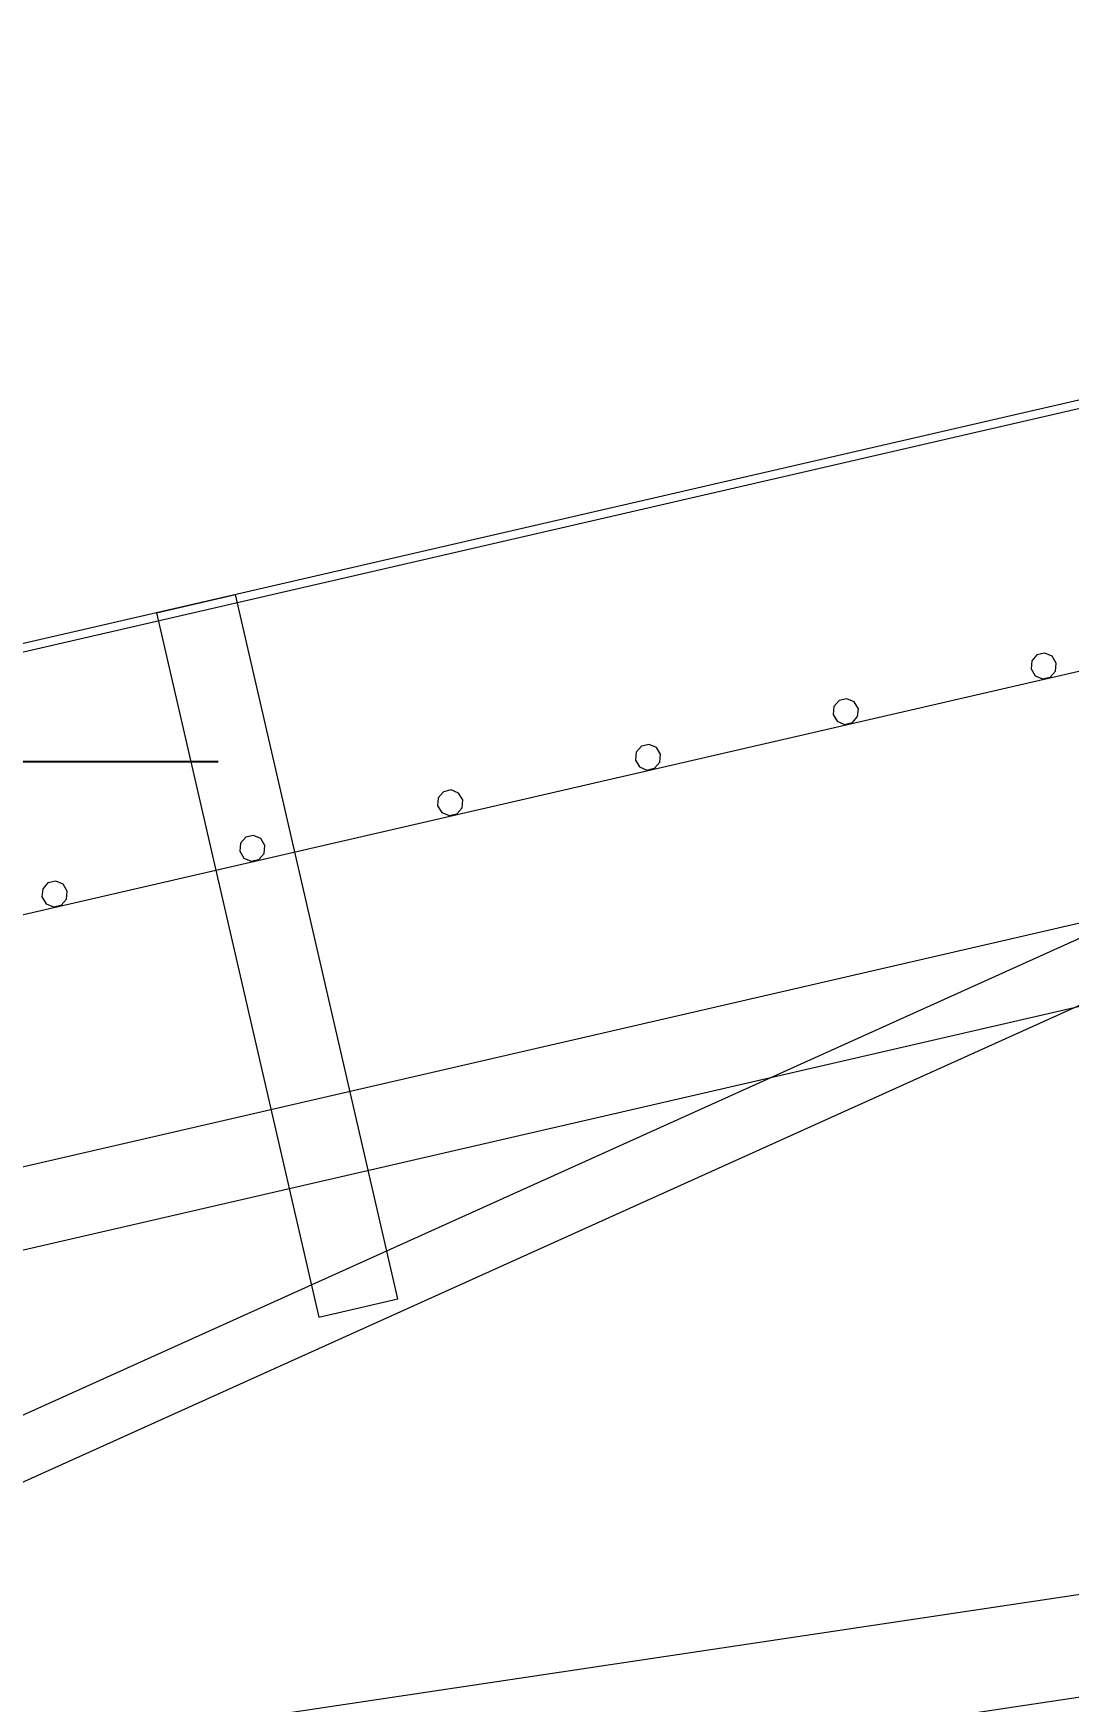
# Model space of a CAD drawing. Header units: millimetres. Extents: x -1970 to 59977, y -65068 to 6837.
# Drawn here: x 28087 to 28597, y 719 to 1541 of the extents above; entities that cross this region are included whole.
import ezdxf

# ---------------------------------------------------------------- set-up
doc = ezdxf.new("R2010")
doc.units = ezdxf.units.MM
doc.layers.add('COTAS_P', color=1, linetype='Continuous', lineweight=0)
doc.layers.add('lateral_C03', color=7, linetype='Continuous', lineweight=0)
doc.dimstyles.new('R19_100', dxfattribs={"dimtxt": 250, "dimasz": 150, "dimexe": 150, "dimexo": 80, "dimgap": 100, "dimtad": 1, "dimtih": 1, "dimtoh": 1, "dimdsep": 46, "dimcen": 0.09, "dimadec": 0, "dimazin": 0, "dimtfac": 1, "dimtdec": 4, "dimtofl": 0, "dimtmove": 0, "dimatfit": 3, "dimfxl": 1, "dimtolj": 1, "dimtzin": 0, "dimarcsym": 0})

# ---------------------------------------------------------------- blocks, each defined once
blk = doc.blocks.new('*D8')
at = {"layer": 'COTAS_P', "color": 0, "lineweight": -2, "transparency": 16777216}
for p, q in [((27708.19, 1182), (28178.19, 1182)), ((28028.19, 150), (28028.19, 1032)), ((27708.19, 0), (28178.19, 0))]:
    blk.add_line(p, q, dxfattribs=at)
at = {"layer": 'COTAS_P', "color": 0, "transparency": 16777216}
for points in [[(28003.19, 1032), (28053.19, 1032), (28028.19, 1182)], [(28003.19, 150), (28053.19, 150), (28028.19, 0)]]:
    blk.add_solid(points, dxfattribs=at)
at = {"layer": 'Defpoints', "color": 0, "transparency": 16777216}
for p in [(27628.19, 1182), (28028.19, 1182), (27628.19, 0)]:
    blk.add_point(p, dxfattribs=at)
blk = doc.blocks.new('*D9')
at = {"layer": 'COTAS_P', "color": 0, "lineweight": -2, "transparency": 16777216}
for p, q in [((38921.29, 3577.96), (38703.45, 4523.18)), ((27384.72, 1760.7), (38590.97, 4343.32)), ((27422.7, 927.96), (27204.86, 1873.18))]:
    blk.add_line(p, q, dxfattribs=at)
at = {"layer": 'COTAS_P', "color": 0, "transparency": 16777216}
for points in [[(38585.35, 4367.69), (38596.58, 4318.96), (38737.13, 4377.01)], [(27379.1, 1785.06), (27390.33, 1736.34), (27238.55, 1727.01)]]:
    blk.add_solid(points, dxfattribs=at)
at = {"layer": 'Defpoints', "color": 0, "transparency": 16777216}
for p in [(38737.13, 4377.01), (38939.25, 3500), (27440.67, 850)]:
    blk.add_point(p, dxfattribs=at)

msp = doc.modelspace()

# ---------------------------------------------------------------- linework, layer by layer
at = {"layer": 'lateral_C03'}
for p, q in [((38691.362, 3685.056), (27582.557, 1124.887)), ((27583.456, 1120.989), (38692.26, 3681.159)), ((27611.752, 998.208), (38720.557, 3558.377)), ((28147.742, 1255.141), (28186.72, 1264.124)), ((28266.67, 917.218), (28186.72, 1264.124)), ((28147.742, 1255.141), (28227.691, 908.235)), ((28581.514, 1234.416), (28578.939, 1231.455)), ((28585.339, 1235.297), (28581.514, 1234.416)), ((28588.951, 1233.763), (28585.339, 1235.297)), ((28590.971, 1230.398), (28588.951, 1233.763)), ((28578.939, 1231.455), (28578.595, 1227.546)), ((28578.595, 1227.546), (28580.615, 1224.181)), ((28588.051, 1223.527), (28590.627, 1226.488)), ((28590.627, 1226.488), (28590.971, 1230.398)), ((28580.615, 1224.181), (28584.227, 1222.646)), ((28584.227, 1222.646), (28588.051, 1223.527)), ((28481.493, 1208.997), (28481.149, 1205.088)), ((28484.069, 1211.958), (28481.493, 1208.997)), ((28487.893, 1212.84), (28484.069, 1211.958)), ((28491.505, 1211.305), (28487.893, 1212.84)), ((28493.525, 1207.94), (28491.505, 1211.305)), ((28481.149, 1205.088), (28483.169, 1201.723)), ((28483.169, 1201.723), (28486.781, 1200.188)), ((28486.781, 1200.188), (28490.606, 1201.07)), ((28490.606, 1201.07), (28493.181, 1204.031)), ((28493.181, 1204.031), (28493.525, 1207.94)), ((28384.047, 1186.54), (28383.704, 1182.63)), ((28386.623, 1189.501), (28384.047, 1186.54)), ((28390.447, 1190.382), (28386.623, 1189.501)), ((28394.059, 1188.847), (28390.447, 1190.382)), ((28396.079, 1185.483), (28394.059, 1188.847)), ((28395.736, 1181.573), (28396.079, 1185.483)), ((28383.704, 1182.63), (28385.724, 1179.266)), ((28385.724, 1179.266), (28389.336, 1177.731)), ((28389.336, 1177.731), (28393.16, 1178.612)), ((28393.16, 1178.612), (28395.736, 1181.573)), ((28289.177, 1167.043), (28286.602, 1164.082)), ((28293.002, 1167.924), (28289.177, 1167.043)), ((28296.614, 1166.39), (28293.002, 1167.924)), ((28286.602, 1164.082), (28286.258, 1160.173)), ((28286.258, 1160.173), (28288.278, 1156.808)), ((28295.714, 1156.155), (28298.29, 1159.115)), ((28298.634, 1163.025), (28296.614, 1166.39)), ((28298.29, 1159.115), (28298.634, 1163.025)), ((28288.278, 1156.808), (28291.89, 1155.273)), ((28291.89, 1155.273), (28295.714, 1156.155)), ((28191.732, 1144.585), (28189.156, 1141.625)), ((28195.556, 1145.467), (28191.732, 1144.585)), ((28199.168, 1143.932), (28195.556, 1145.467)), ((28201.188, 1140.567), (28199.168, 1143.932)), ((28189.156, 1141.625), (28188.812, 1137.715)), ((28188.812, 1137.715), (28190.832, 1134.35)), ((28190.832, 1134.35), (28194.444, 1132.816)), ((28198.269, 1133.697), (28200.844, 1136.658)), ((28200.844, 1136.658), (28201.188, 1140.567)), ((28194.444, 1132.816), (28198.269, 1133.697)), ((28091.71, 1119.167), (28091.367, 1115.258)), ((28094.286, 1122.128), (28091.71, 1119.167)), ((28098.11, 1123.009), (28094.286, 1122.128)), ((28101.722, 1121.474), (28098.11, 1123.009)), ((28103.742, 1118.11), (28101.722, 1121.474)), ((28103.399, 1114.2), (28103.742, 1118.11)), ((28091.367, 1115.258), (28093.387, 1111.893)), ((28093.387, 1111.893), (28096.999, 1110.358)), ((28096.999, 1110.358), (28100.823, 1111.239)), ((28100.823, 1111.239), (28103.399, 1114.2)), ((27444.035, 835.383), (28613.383, 1104.875)), ((27496.255, 595.697), (28611.704, 1099.058)), ((27508.594, 568.352), (28624.044, 1071.713)), ((27453.018, 796.405), (28622.366, 1065.896)), ((28227.691, 908.235), (28266.67, 917.218)), ((27498.73, 606.75), (28689.188, 784.643)), ((27506.119, 557.299), (28696.577, 735.192))]:
    msp.add_line(p, q, dxfattribs=at)

# ---------------------------------------------------------------- dimensions: what is measured, and where the dimension line sits
at = {"layer": 'COTAS_P'}
for p1, p2, distance, picture, middle in [((27440.666, 850), (38939.253, 3500), 900, '*D9', (32987.841, 3052.011)), ((27628.187, 0), (27628.187, 1182), -400, '*D8', (28028.187, 591))]:
    dim = msp.add_aligned_dim(p1=p1, p2=p2, distance=distance, text='<> P', dimstyle='R19_100', dxfattribs=at)
    dim.commit()
    dim.dimension.update_dxf_attribs({"geometry": picture, "text_midpoint": middle})

doc.saveas('drawing.dxf')
